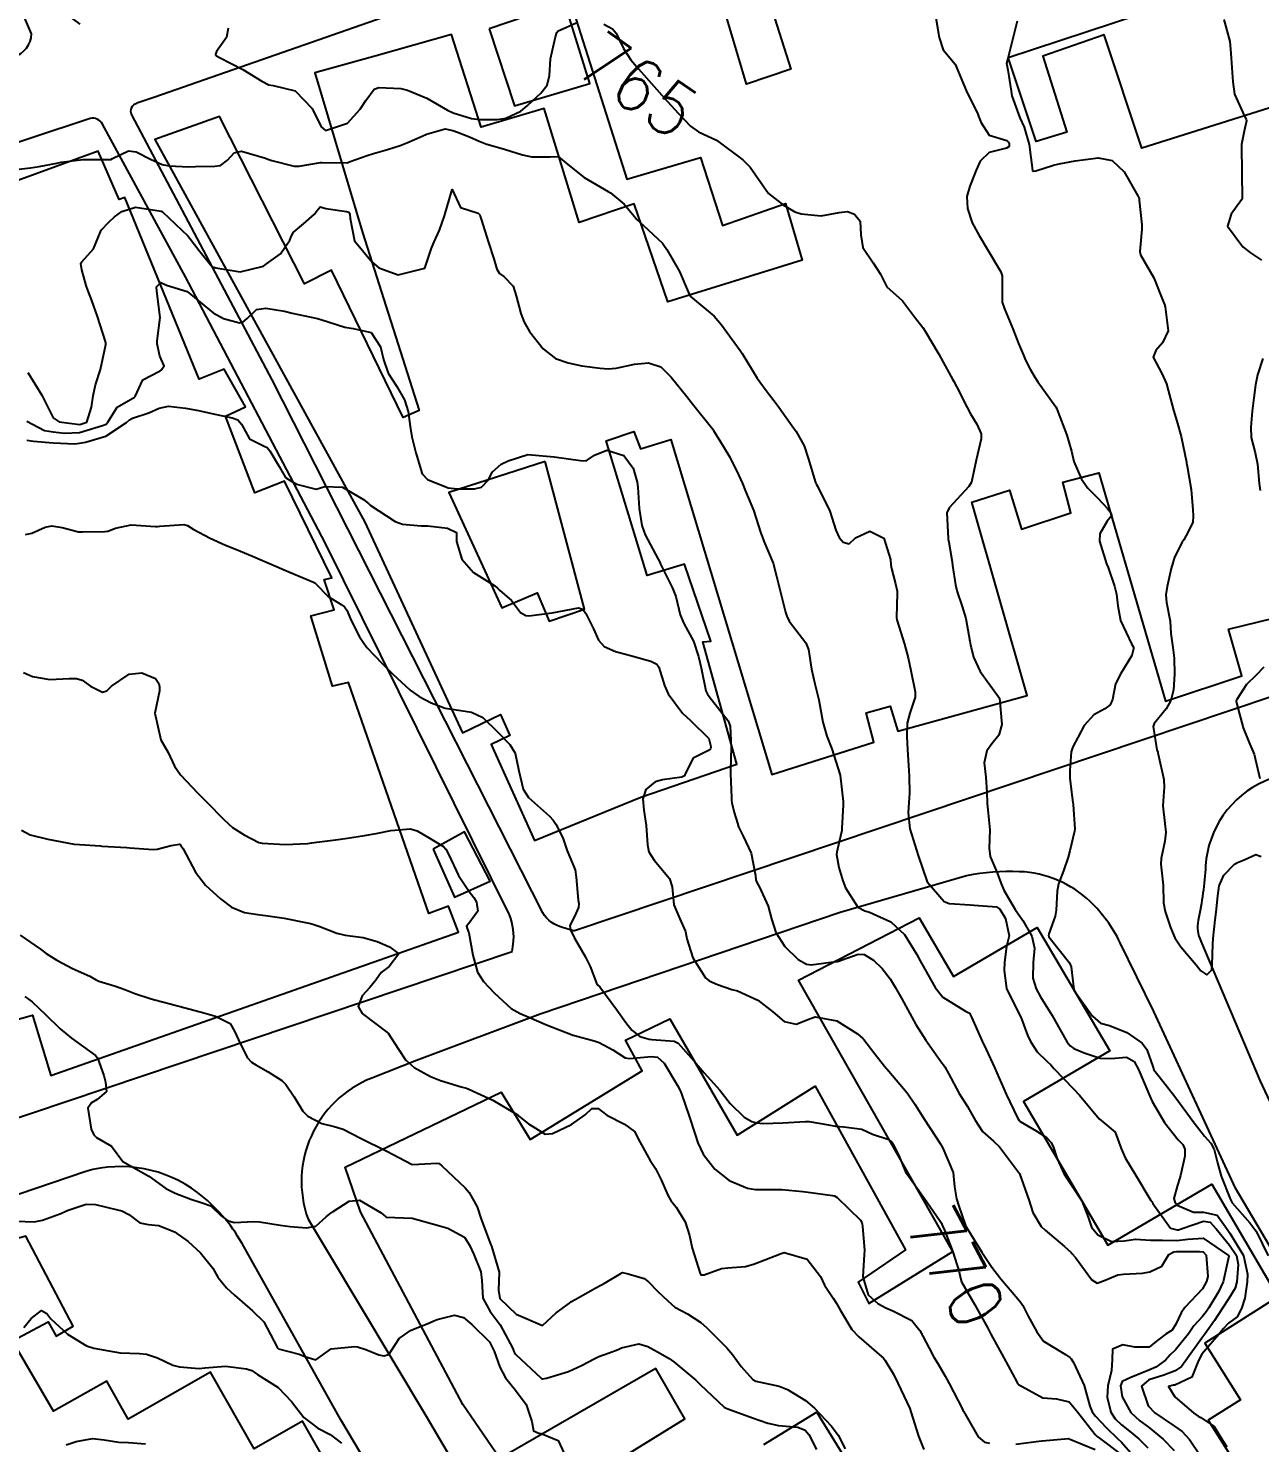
# Model space of a CAD drawing. Header units: metres. Extents: x 318500 to 325275, y 7408834 to 7428799.
# Drawn here: x 322379.9 to 322473.3, y 7421808 to 7421915.2 of the extents above; entities that cross this region are included whole.
import ezdxf
from ezdxf.enums import TextEntityAlignment as Align

# ---------------------------------------------------------------- set-up
doc = ezdxf.new("R2010")
doc.units = ezdxf.units.M
doc.header["$MEASUREMENT"] = 0
for name, color, linetype in [('Cotas', 45, 'Continuous'), ('Curvas de Nivel 1m', 11, 'Continuous'), ('Curvas de Nivel 5m', 15, 'Continuous'), ('Edificações', 30, 'Continuous'), ('Linha Férrea', 20, 'Continuous'), ('Vias Primárias', 230, 'Continuous'), ('Vias Secundárias', 230, 'Continuous')]:
    doc.layers.add(name, color=color, linetype=linetype)
doc.styles.add('Style-STANDARD', font='STANDARD.shx')

msp = doc.modelspace()

# ---------------------------------------------------------------- linework, layer by layer
at = {"layer": 'Curvas de Nivel 1m', "flags": 128}
for points, elevation in [([(322448.76, 7421916.03), (322449, 7421914.54), (322449.3, 7421913.61), (322450.21, 7421912.52), (322451.05, 7421910.51), (322451.93, 7421908.72), (322452.02, 7421908.49), (322452.06, 7421908.4), (322452.15, 7421908.11), (322452.79, 7421907.14), (322454.13, 7421906.72), (322454.27, 7421906.61), (322454.32, 7421906.47), (322454.31, 7421906.29), (322454.12, 7421906.14), (322452.79, 7421905.82), (322452.11, 7421905.17), (322451.9, 7421904.7), (322451.82, 7421904.49), (322451.32, 7421903.26), (322451.11, 7421902.5), (322451.15, 7421901.59), (322451.5, 7421900.5), (322452.04, 7421899.52), (322452.68, 7421898.48), (322453.68, 7421896.79), (322453.78, 7421896.47), (322453.77, 7421894.67), (322453.79, 7421894.47), (322453.96, 7421893.97), (322454.59, 7421892.46), (322455.02, 7421891.35), (322455.39, 7421890.45), (322455.55, 7421890.09), (322455.9, 7421889.41), (322456.25, 7421888.79), (322456.48, 7421888.43), (322457.86, 7421886.54), (322457.92, 7421886.41), (322457.96, 7421886.31), (322458.69, 7421884.4), (322459.03, 7421883.19), (322459.22, 7421882.4), (322459.79, 7421881.05), (322460.28, 7421880.38), (322461.03, 7421879.63), (322461.76, 7421878.84), (322461.98, 7421878.58), (322462.06, 7421878.36), (322461.96, 7421878.15), (322461.75, 7421877.87), (322461.19, 7421876.92), (322461.16, 7421876.37), (322461.7, 7421874.65), (322461.81, 7421874.36), (322462.29, 7421872.96), (322462.45, 7421872.35), (322462.56, 7421871.45), (322462.76, 7421870.34), (322463.62, 7421868.54), (322463.73, 7421868.33), (322463.75, 7421868.2), (322463.61, 7421867.69), (322462.78, 7421866.34), (322462.37, 7421865.56), (322462.14, 7421864.35), (322461.96, 7421863.96), (322461.56, 7421863.66), (322460.72, 7421863.2), (322460, 7421862.38), (322459.53, 7421861.48), (322459.15, 7421860.77), (322459.01, 7421860.4), (322458.9, 7421858.99), (322458.92, 7421858.4), (322459.11, 7421856.74), (322459.16, 7421856.39), (322459.29, 7421854.54), (322459.27, 7421854.39), (322458.91, 7421852.9), (322458.78, 7421852.4), (322458.42, 7421851.37), (322458.05, 7421850.4), (322457.95, 7421849.83), (322457.88, 7421848.4), (322457.81, 7421847.95), (322457.33, 7421846.59), (322457.3, 7421846.44), (322457.31, 7421846.41), (322457.33, 7421846.36), (322458.88, 7421844.39), (322459, 7421844.09), (322459.21, 7421842.38), (322459.22, 7421842.32), (322459.28, 7421842.22), (322460.62, 7421840.37), (322461.24, 7421839.83), (322461.93, 7421839.66), (322463.23, 7421839.13), (322464.39, 7421838.31), (322464.74, 7421837.83), (322465.2, 7421836.55), (322465.29, 7421836.3), (322465.69, 7421835.79), (322466.88, 7421834.28), (322467.16, 7421833.88), (322468.34, 7421832.26), (322468.7, 7421831.82), (322469.13, 7421831.27), (322469.61, 7421830.73), (322469.85, 7421830.24), (322470.1, 7421829.24), (322470.38, 7421828.23), (322471.06, 7421826.5), (322471.23, 7421826.22), (322472.56, 7421824.69), (322472.94, 7421824.2), (322473.04, 7421824.06), (322473.94, 7421822.19)], 764), ([(322454.92, 7421915.79), (322454.59, 7421914.46), (322454.21, 7421912.95), (322454.12, 7421912.56), (322454.13, 7421912.47), (322454.2, 7421912.08), (322454.45, 7421910.47), (322454.52, 7421910.12), (322455.11, 7421908.46), (322455.44, 7421907.74), (322455.82, 7421906.44), (322456.07, 7421904.47), (322456.07, 7421904.44), (322456.1, 7421904.4), (322456.14, 7421904.4), (322456.33, 7421904.44), (322457.66, 7421904.86), (322458.11, 7421904.96), (322459.32, 7421905.18), (322460.11, 7421905.3), (322461.07, 7421905.42), (322462.11, 7421905.22), (322463.04, 7421904.35), (322464.07, 7421902.53), (322464.16, 7421902.33), (322464.18, 7421902.22), (322464.37, 7421900.33), (322464.38, 7421900), (322464.21, 7421898.33), (322464.28, 7421898.06), (322465.28, 7421896.32), (322465.97, 7421894.6), (322466.08, 7421894.31), (322466.14, 7421894.13), (322466.37, 7421892.3), (322465.93, 7421891.39), (322465.43, 7421890.81), (322465.24, 7421890.32), (322465.9, 7421889.02), (322466.24, 7421888.3), (322466.37, 7421887.81), (322466.76, 7421886.3), (322467.02, 7421885.46), (322467.36, 7421884.29), (322467.75, 7421882.35), (322467.76, 7421882.28), (322467.81, 7421882.05), (322468.12, 7421880.27), (322468.23, 7421878.74), (322468.27, 7421878.27), (322468.24, 7421877.78), (322467.74, 7421876.79), (322467.55, 7421876.47), (322467.44, 7421876.28), (322466.86, 7421875.14), (322466.6, 7421874.3), (322466.3, 7421872.92), (322466.2, 7421872.3), (322466.25, 7421871.72), (322466.51, 7421870.3), (322466.57, 7421869.36), (322466.72, 7421868.29), (322466.82, 7421867.5), (322466.84, 7421866.29), (322466.78, 7421865.09), (322466.57, 7421864.29), (322466.21, 7421863.65), (322465.55, 7421862.84), (322465.3, 7421862.55), (322465.22, 7421862.31), (322465.52, 7421860.54), (322465.58, 7421860.37), (322465.59, 7421860.31), (322465.61, 7421860.21), (322466.05, 7421858.3), (322466.07, 7421857.71), (322465.96, 7421856.3), (322466.11, 7421854.96), (322466.19, 7421854.3), (322466.12, 7421853.61), (322465.84, 7421852.3), (322465.82, 7421851.89), (322465.98, 7421850.3), (322466.02, 7421848.95), (322466.13, 7421848.3), (322466.55, 7421847.09), (322466.88, 7421846.29), (322467.32, 7421845.62), (322468.49, 7421844.26), (322468.84, 7421843.8), (322469.29, 7421843.5), (322469.67, 7421843.87), (322469.7, 7421844.25), (322469.75, 7421845.82), (322469.77, 7421846.25), (322469.93, 7421847.66), (322470.01, 7421848.24), (322470.13, 7421849.48), (322470.24, 7421850.24), (322470.59, 7421851.04), (322471.4, 7421851.87), (322471.63, 7421852), (322472.12, 7421852.22), (322473.02, 7421852.6), (322473.41, 7421852.45)], 763), ([(322470.6, 7421915.9), (322471.04, 7421914.24), (322471.12, 7421913.34), (322471.2, 7421912.24), (322471.26, 7421911.17), (322471.41, 7421910.24), (322472.16, 7421908.58), (322472.29, 7421908.36), (322472.32, 7421908.23), (322472.14, 7421907.45), (322471.93, 7421906.43), (322471.92, 7421906.23), (322471.95, 7421904.38), (322471.95, 7421904.23), (322471.97, 7421902.34), (322471.94, 7421902.23), (322471.15, 7421901.16), (322470.87, 7421900.24), (322472.03, 7421898.66), (322472.6, 7421898.22), (322473.45, 7421897.65)], 762), ([(322379.02, 7421904.53), (322380.09, 7421904.65), (322380.76, 7421904.77), (322382.09, 7421905.02), (322382.43, 7421905.08), (322384.1, 7421905.29), (322384.2, 7421905.3), (322386.1, 7421905.28), (322386.18, 7421905.29), (322386.32, 7421905.37), (322387.52, 7421905.94), (322388.11, 7421905.88), (322389.19, 7421905.33), (322390.09, 7421904.92), (322390.61, 7421904.8), (322392.09, 7421904.73), (322392.62, 7421904.76), (322394.09, 7421904.78), (322394.51, 7421904.84), (322395.03, 7421905.25), (322395.55, 7421905.8), (322396.11, 7421905.93), (322397.92, 7421905.4), (322398.1, 7421905.31), (322398.4, 7421905.21), (322400.09, 7421904.79), (322400.48, 7421904.79), (322402.1, 7421905.06), (322402.19, 7421905.07), (322404.1, 7421905.05), (322404.16, 7421905.06), (322404.33, 7421905.13), (322405.63, 7421905.59), (322406.11, 7421905.74), (322407.17, 7421906.04), (322408.12, 7421906.35), (322408.64, 7421906.55), (322409.79, 7421907.06), (322410.13, 7421907.22), (322411.55, 7421907.62), (322412.13, 7421907.49), (322412.47, 7421907.36), (322413.4, 7421907.01), (322414.13, 7421906.68), (322414.62, 7421906.49), (322416.12, 7421906.04), (322417.42, 7421905.65), (322418.11, 7421905.5), (322419.54, 7421905.49), (322420.11, 7421905.51), (322420.84, 7421904.91), (322422.09, 7421903.92), (322423.91, 7421902.87), (322424.07, 7421902.77), (322425.11, 7421901.9), (322425.99, 7421900.84), (322426.05, 7421900.78), (322426.59, 7421900.28), (322428.02, 7421898.95), (322428.13, 7421898.81), (322428.36, 7421898.47), (322429.31, 7421896.8), (322429.97, 7421895.25), (322430.13, 7421894.94), (322430.31, 7421894.78), (322431.95, 7421893.42), (322432.51, 7421892.75), (322433.91, 7421890.81), (322433.97, 7421890.73), (322434.06, 7421890.58), (322435.19, 7421888.72), (322435.88, 7421887.78), (322436.71, 7421886.7), (322437.84, 7421885.14), (322438.17, 7421884.67), (322438.76, 7421883.6), (322439.07, 7421882.66), (322439.63, 7421880.81), (322439.7, 7421880.65), (322439.78, 7421880.52), (322440.71, 7421878.64), (322441.17, 7421877.2), (322441.41, 7421876.63), (322441.72, 7421876.28), (322442.18, 7421876.17), (322442.66, 7421876.62), (322443.74, 7421877.11), (322444.8, 7421876.58), (322445.31, 7421874.97), (322445.35, 7421874.58), (322445.4, 7421874.28), (322445.69, 7421873.12), (322445.81, 7421872.57), (322445.83, 7421872.42), (322445.78, 7421870.57), (322445.8, 7421870.41), (322446.37, 7421868.56), (322446.64, 7421867.53), (322446.85, 7421866.56), (322447.19, 7421864.94), (322447.19, 7421864.55), (322446.79, 7421863.32), (322446.58, 7421862.56), (322446.55, 7421861.58), (322446.59, 7421860.55), (322446.68, 7421859.37), (322446.73, 7421858.55), (322446.75, 7421857.27), (322446.71, 7421856.55), (322446.66, 7421855.76), (322446.79, 7421854.55), (322447.41, 7421852.54), (322448.09, 7421850.53), (322449.37, 7421849.06), (322449.76, 7421848.91), (322451.36, 7421848.79), (322451.65, 7421848.77), (322453.36, 7421848.65), (322453.6, 7421848.46), (322454.03, 7421847.77), (322454.3, 7421846.45), (322454.12, 7421845.65), (322453.96, 7421844.45), (322453.94, 7421843.81), (322454.11, 7421842.45), (322454.95, 7421840.75), (322455.13, 7421840.44), (322455.25, 7421840.15), (322455.71, 7421838.91), (322455.93, 7421838.43), (322456.44, 7421837.65), (322457.2, 7421836.91), (322457.46, 7421836.66), (322457.71, 7421836.4), (322459.18, 7421834.85), (322459.64, 7421834.38), (322461.14, 7421832.58), (322461.42, 7421832.36), (322462.36, 7421831.57), (322462.81, 7421830.33), (322463.11, 7421829.62), (322463.88, 7421828.32), (322465.06, 7421826.39), (322465.12, 7421826.3), (322465.2, 7421826.15), (322466.55, 7421824.28), (322467.04, 7421824.15), (322467.15, 7421824.17), (322467.42, 7421824.27), (322469.05, 7421824.81), (322469.55, 7421824.74), (322470, 7421824.24), (322471.02, 7421823), (322471.54, 7421822.21), (322471.67, 7421821.54), (322471.58, 7421820.21), (322471.46, 7421819.74), (322470.97, 7421818.95), (322470.48, 7421818.23), (322469.89, 7421817.3), (322469.16, 7421816.25), (322468.93, 7421815.95), (322467.71, 7421814.27), (322467.38, 7421813.8), (322466.9, 7421813.47), (322466.04, 7421813.14), (322464.89, 7421812.78), (322464.35, 7421812.31), (322464.86, 7421810.82), (322465.36, 7421810.29), (322466.84, 7421809.29), (322467.44, 7421808.88), (322467.98, 7421808.26), (322468.81, 7421807.02)], 766), ([(322379.89, 7421889.15), (322380.97, 7421887.43), (322381.83, 7421885.7), (322382.27, 7421885.42), (322383.83, 7421885.2), (322384.36, 7421885.39), (322384.73, 7421886.51), (322384.85, 7421887.39), (322385.04, 7421888.21), (322385.42, 7421889.38), (322385.82, 7421891.28), (322385.82, 7421891.37), (322385.78, 7421891.5), (322385.18, 7421893.38), (322384.75, 7421894.6), (322384.46, 7421895.39), (322384.32, 7421895.74), (322383.99, 7421896.92), (322383.91, 7421897.4), (322383.93, 7421897.47), (322383.99, 7421897.54), (322384.88, 7421898.52), (322385.24, 7421899.38), (322385.47, 7421899.94), (322386.04, 7421900.55), (322386.47, 7421900.94), (322387.02, 7421901.36), (322388.05, 7421901.68), (322390, 7421901.38), (322390.05, 7421901.36), (322390.08, 7421901.35), (322390.11, 7421901.32), (322392.02, 7421899.5), (322392.2, 7421899.29), (322392.86, 7421898.42), (322393.79, 7421897.26), (322393.89, 7421897.16), (322393.99, 7421897.13), (322394.16, 7421897.09), (322395.99, 7421896.79), (322397.77, 7421897.21), (322397.9, 7421897.3), (322397.99, 7421897.38), (322399.05, 7421898.15), (322399.76, 7421899.18), (322399.83, 7421899.38), (322400.03, 7421899.75), (322400.8, 7421900.41), (322401.63, 7421901.16), (322401.8, 7421901.41), (322402.06, 7421901.7), (322402.49, 7421901.59), (322404.05, 7421901.36), (322404.23, 7421901.3), (322404.32, 7421901.13), (322404.34, 7421900.83), (322404.68, 7421899.12), (322406, 7421897.5), (322406.51, 7421897.09), (322407.98, 7421896.54), (322409.99, 7421897.05), (322410.5, 7421898.56), (322410.71, 7421899.04), (322411.12, 7421899.94), (322411.5, 7421901.03), (322412.07, 7421903.03), (322412.7, 7421901.66), (322414.05, 7421901.22), (322414.16, 7421901.11), (322414.21, 7421901), (322414.28, 7421900.76), (322414.83, 7421898.99), (322415.23, 7421897.76), (322415.47, 7421896.98), (322415.67, 7421896.65), (322415.98, 7421896.42), (322416.7, 7421895.68), (322416.93, 7421894.96), (322417.29, 7421893.61), (322417.54, 7421892.95), (322417.93, 7421892.25), (322418.97, 7421890.93), (322419.9, 7421890.22), (322420.87, 7421889.88), (322421.9, 7421889.65), (322423.3, 7421889.47), (322423.9, 7421889.42), (322424.51, 7421889.47), (322425.9, 7421889.78), (322426.97, 7421889.89), (322427.9, 7421889.57), (322428.67, 7421888.8), (322429.87, 7421887.32), (322430.31, 7421886.78), (322431.83, 7421884.84), (322431.89, 7421884.76), (322432.63, 7421883.56), (322433.12, 7421882.74), (322433.79, 7421881.38), (322434.08, 7421880.73), (322434.33, 7421880.16), (322434.92, 7421878.72), (322435.48, 7421876.96), (322435.57, 7421876.71), (322435.72, 7421876.37), (322436.41, 7421874.69), (322436.66, 7421873.72), (322436.91, 7421872.69), (322437.35, 7421870.99), (322437.45, 7421870.68), (322437.64, 7421870.31), (322438.88, 7421868.66), (322439.1, 7421868.14), (322439.33, 7421866.65), (322439.58, 7421865.54), (322439.81, 7421864.65), (322439.87, 7421864.34), (322440.18, 7421862.64), (322440.49, 7421861.59), (322440.86, 7421860.63), (322441.49, 7421858.62), (322441.72, 7421856.62), (322441.73, 7421856.34), (322441.63, 7421854.62), (322441.61, 7421854.44), (322441.42, 7421853.58), (322441.24, 7421852.8), (322441.23, 7421852.62), (322441.4, 7421851.63), (322441.69, 7421850.62), (322441.9, 7421850.09), (322442.84, 7421848.61), (322443.36, 7421848.35), (322443.71, 7421848.24), (322445.34, 7421847.5), (322446.38, 7421846.55), (322447.31, 7421845.04), (322447.57, 7421844.54), (322447.91, 7421843.92), (322448.69, 7421842.53), (322449.27, 7421841.8), (322451.01, 7421840.74), (322451.25, 7421840.61), (322451.32, 7421840.56), (322451.35, 7421840.49), (322451.45, 7421840.28), (322452.27, 7421838.47), (322452.57, 7421837.83), (322453.2, 7421836.46), (322454.08, 7421834.45), (322454.94, 7421832.65), (322455.06, 7421832.44), (322455.14, 7421832.37), (322456.37, 7421831.66), (322457.13, 7421831.16), (322457.5, 7421830.78), (322457.68, 7421830.4), (322457.96, 7421829.54), (322458.47, 7421828.39), (322459.08, 7421827.48), (322459.83, 7421826.37), (322460.31, 7421825.11), (322460.55, 7421824.36), (322461.03, 7421823.79), (322462.08, 7421823.28), (322463.02, 7421823.33), (322463.88, 7421823.46), (322465.03, 7421823.39), (322465.93, 7421823.39), (322467.03, 7421823.36), (322467.85, 7421823.45), (322469.03, 7421823.53), (322470.94, 7421822.22), (322470.96, 7421822.17), (322470.54, 7421820.23), (322470.19, 7421819.45), (322469.46, 7421818.24), (322469.26, 7421817.94), (322468.95, 7421817.56), (322468.31, 7421816.88), (322467.9, 7421816.27), (322466.92, 7421815.06), (322466.52, 7421814.68), (322466.16, 7421814.29), (322465.43, 7421813.76), (322464.9, 7421813.53), (322463.54, 7421812.97), (322462.88, 7421812.67), (322462.75, 7421812.33), (322462.87, 7421811.5), (322463.54, 7421810.32), (322464.22, 7421809.69), (322464.84, 7421809.23), (322466, 7421808.29), (322466.82, 7421807.43)], 767), ([(322379.83, 7421885.45), (322381.16, 7421884.76), (322381.82, 7421884.64), (322382.67, 7421884.56), (322383.82, 7421884.6), (322385.57, 7421885.12), (322385.83, 7421885.23), (322385.97, 7421885.37), (322386.68, 7421886.52), (322387.86, 7421887.2), (322387.96, 7421887.24), (322388.03, 7421887.34), (322388.63, 7421888.58), (322389.89, 7421889.26), (322389.93, 7421889.27), (322390.02, 7421889.32), (322390.24, 7421889.66), (322389.9, 7421890.39), (322389.71, 7421891.32), (322389.7, 7421891.54), (322389.94, 7421893.32), (322389.67, 7421895.32), (322389.66, 7421895.64), (322389.98, 7421895.96), (322390.42, 7421895.76), (322391.97, 7421895.29), (322393.95, 7421893.68), (322394.73, 7421893.25), (322395.94, 7421892.92), (322396.21, 7421892.97), (322396.54, 7421893.23), (322397.25, 7421893.92), (322397.95, 7421894.03), (322399.35, 7421893.79), (322399.95, 7421893.65), (322401.87, 7421893.23), (322401.94, 7421893.21), (322402.11, 7421893.16), (322403.93, 7421892.58), (322404.57, 7421892.48), (322405.93, 7421892.18), (322406.64, 7421891.09), (322406.86, 7421890.13), (322407.21, 7421889.09), (322407.87, 7421888.08), (322408.45, 7421887.07), (322408.73, 7421886.18), (322408.9, 7421885.06), (322409.02, 7421884.26), (322409.31, 7421883.06), (322409.79, 7421881.47), (322410.21, 7421881.04), (322411.77, 7421880.4), (322412.47, 7421880.32), (322413.77, 7421880.34), (322414.31, 7421880.46), (322414.8, 7421880.98), (322415.14, 7421881.63), (322415.8, 7421882.2), (322416.33, 7421882.44), (322417.81, 7421882.94), (322419.81, 7421882.76), (322419.99, 7421882.74), (322421.8, 7421882.48), (322422.23, 7421882.46), (322422.88, 7421882.87), (322423.81, 7421883.27), (322425.09, 7421882.85), (322425.8, 7421881.9), (322426.1, 7421880.84), (322426.15, 7421880.46), (322426.26, 7421878.83), (322426.46, 7421877.56), (322426.72, 7421876.83), (322427.7, 7421874.99), (322427.79, 7421874.81), (322427.88, 7421874.63), (322428.78, 7421872.79), (322429.03, 7421872.16), (322429.36, 7421870.78), (322429.64, 7421870.11), (322430.37, 7421868.77), (322430.75, 7421867.62), (322430.95, 7421866.77), (322431.31, 7421865.03), (322431.43, 7421864.76), (322431.57, 7421864.58), (322433.01, 7421862.74), (322433.15, 7421862.35), (322433.22, 7421860.73), (322433.19, 7421859.04), (322433.18, 7421858.73), (322433.26, 7421856.93), (322433.26, 7421856.73), (322433.27, 7421856.54), (322433.45, 7421855.8), (322433.7, 7421854.98), (322433.78, 7421854.72), (322434.14, 7421854.01), (322434.74, 7421852.71), (322435.07, 7421851.02), (322435.09, 7421850.7), (322435.17, 7421850.49), (322435.37, 7421850.14), (322436.04, 7421848.69), (322436.29, 7421847.74), (322436.61, 7421846.69), (322437.31, 7421845.63), (322438.31, 7421844.66), (322438.94, 7421844.3), (322439.3, 7421844.26), (322441.17, 7421844.49), (322441.3, 7421844.5), (322441.4, 7421844.52), (322441.65, 7421844.62), (322442.86, 7421845.05), (322443.31, 7421845.02), (322444.02, 7421844.59), (322444.67, 7421843.96), (322445.29, 7421843.19), (322445.52, 7421842.81), (322445.66, 7421842.56), (322446.16, 7421841.66), (322446.77, 7421840.55), (322447.24, 7421839.72), (322447.98, 7421838.53), (322449.2, 7421836.83), (322449.34, 7421836.66), (322449.44, 7421836.52), (322449.7, 7421836), (322450.52, 7421834.5), (322451.16, 7421833.5), (322451.73, 7421832.48), (322452.28, 7421831.62), (322453.12, 7421830.88), (322453.58, 7421830.46), (322455.09, 7421828.44), (322455.8, 7421826.43), (322456.1, 7421825.47), (322456.75, 7421824.41), (322457.04, 7421824.14), (322458.51, 7421822.9), (322459.01, 7421822.44), (322459.06, 7421822.38), (322459.33, 7421822.06), (322460.58, 7421820.36), (322460.98, 7421820.12), (322461.59, 7421820.35), (322462.56, 7421820.76), (322462.99, 7421820.8), (322464.43, 7421820.87), (322464.99, 7421820.98), (322465.88, 7421821.41), (322466.42, 7421822.29), (322466.8, 7421822.49), (322467.01, 7421822.51), (322468.75, 7421822.52), (322469.01, 7421822.5), (322469.24, 7421822.25), (322469.37, 7421820.63), (322469.28, 7421820.25), (322468.97, 7421819.68), (322467.63, 7421818.27), (322467.36, 7421817.87), (322466.94, 7421817), (322466.67, 7421816.55), (322466.21, 7421816.29), (322465.49, 7421815.73), (322464.92, 7421815.27), (322463.85, 7421815.26), (322462.92, 7421815.44), (322462.14, 7421815.12), (322462.13, 7421814.34), (322462.06, 7421813.51), (322461.78, 7421812.35), (322461.74, 7421811.47), (322462.02, 7421810.34), (322462.35, 7421809.84), (322462.84, 7421809.38), (322463.43, 7421808.91), (322464.15, 7421808.31), (322464.82, 7421807.65)], 768), ([(322473.55, 7421890.21), (322473.15, 7421888.96), (322473, 7421888.21), (322472.86, 7421887.23), (322472.74, 7421886.22), (322472.63, 7421885), (322472.67, 7421884.22), (322472.97, 7421883.07), (322473.15, 7421882.21), (322473.27, 7421880.73), (322473.34, 7421880.21)], 762), ([(322379.82, 7421884.01), (322380.32, 7421883.95), (322381.81, 7421883.82), (322383.46, 7421883.75), (322383.81, 7421883.78), (322384.28, 7421883.86), (322385.82, 7421884.31), (322387.37, 7421885.35), (322387.61, 7421885.57), (322387.84, 7421885.69), (322389.08, 7421886.09), (322389.85, 7421886.45), (322390.57, 7421886.59), (322391.85, 7421886.44), (322392.85, 7421886.27), (322393.84, 7421886.03), (322395.38, 7421885.7), (322395.83, 7421885.56), (322396.1, 7421885.24), (322396.7, 7421884.11), (322397.81, 7421883.56), (322398.05, 7421883.45), (322398.26, 7421883.2), (322398.95, 7421882.03), (322399.44, 7421881.19), (322399.78, 7421880.95), (322400.27, 7421880.68), (322401.77, 7421880.3), (322402.42, 7421880.5), (322403.77, 7421880.45), (322405.34, 7421879.52), (322405.75, 7421879.18), (322405.86, 7421879.1), (322407.74, 7421877.86), (322408.3, 7421877.64), (322409.73, 7421877.53), (322410.23, 7421877.53), (322411.73, 7421877.34), (322412.41, 7421877.01), (322412.41, 7421876.33), (322412.81, 7421875.01), (322413.68, 7421873.99), (322415.3, 7421872.98), (322415.51, 7421872.81), (322415.67, 7421872.64), (322416.57, 7421871.86), (322417.25, 7421870.95), (322417.65, 7421870.72), (322417.88, 7421870.71), (322419.65, 7421870.92), (322421.65, 7421871.32), (322421.98, 7421871.21), (322422.22, 7421870.88), (322422.79, 7421869.72), (322423.18, 7421868.87), (322423.61, 7421868.37), (322424.47, 7421867.99), (322425.6, 7421867.69), (322427.14, 7421867.27), (322427.59, 7421867.05), (322427.74, 7421866.81), (322428.18, 7421865.41), (322428.46, 7421864.8), (322429.55, 7421863.33), (322430.14, 7421862.77), (322431.53, 7421861.4), (322431.67, 7421860.91), (322431.69, 7421860.76), (322431.66, 7421860.61), (322431.52, 7421860.49), (322430.36, 7421859.92), (322429.77, 7421858.78), (322429.68, 7421858.58), (322429.49, 7421858.47), (322428.02, 7421858.27), (322427.48, 7421858.13), (322426.75, 7421857.55), (322426.54, 7421856.82), (322426.6, 7421855.97), (322426.78, 7421854.82), (322426.89, 7421853.34), (322427, 7421852.82), (322427.4, 7421852.17), (322428.55, 7421850.79), (322428.76, 7421850.17), (322428.89, 7421848.79), (322429.34, 7421847.73), (322429.76, 7421846.78), (322429.88, 7421846.21), (322430.32, 7421844.77), (322431.29, 7421843.27), (322431.57, 7421843.04), (322432.2, 7421842.75), (322433.27, 7421842.39), (322433.72, 7421842.27), (322435.26, 7421841.57), (322436.4, 7421840.69), (322437.24, 7421839.96), (322438.16, 7421839.74), (322439.24, 7421840.19), (322439.59, 7421840.3), (322441.24, 7421840), (322442.82, 7421839.01), (322443.22, 7421838.66), (322443.28, 7421838.6), (322444.12, 7421837.5), (322444.86, 7421836.58), (322445.19, 7421836.2), (322446.58, 7421834.55), (322447.16, 7421833.7), (322447.88, 7421832.53), (322449.12, 7421830.64), (322449.16, 7421830.56), (322449.19, 7421830.52), (322449.28, 7421830.36), (322450.06, 7421828.51), (322450.17, 7421827.41), (322450.32, 7421826.5), (322450.5, 7421825.95), (322451, 7421824.49), (322451.04, 7421824.4), (322452.23, 7421822.47), (322452.99, 7421821.34), (322453.69, 7421820.45), (322454.96, 7421818.92), (322455.19, 7421818.66), (322455.34, 7421818.43), (322455.75, 7421817.63), (322456.4, 7421816.42), (322456.92, 7421815.73), (322458.58, 7421814.7), (322458.9, 7421814.49), (322459.01, 7421814.38), (322459.18, 7421814.1), (322460.01, 7421812.37), (322460.43, 7421810.79), (322460.6, 7421810.36), (322460.85, 7421810.04), (322461.67, 7421809.18), (322462.54, 7421808.33), (322462.83, 7421808.06), (322464.37, 7421806.31)], 769), ([(322379.58, 7421866.41), (322380.24, 7421866.1), (322381.57, 7421865.87), (322383.04, 7421865.95), (322383.58, 7421865.95), (322384.01, 7421865.83), (322384.64, 7421865.38), (322385.56, 7421864.91), (322385.9, 7421865.03), (322386.24, 7421865.36), (322387.58, 7421866.29), (322388.54, 7421866.37), (322389.58, 7421865.95), (322389.84, 7421865.58), (322389.88, 7421865.32), (322389.87, 7421865.01), (322389.54, 7421863.32), (322389.99, 7421861.31), (322390.54, 7421860.34), (322391.02, 7421859.3), (322391.48, 7421858.65), (322392.8, 7421857.27), (322393.45, 7421856.61), (322394.78, 7421855.25), (322395.42, 7421854.66), (322396.29, 7421854.1), (322397.41, 7421853.53), (322397.66, 7421853.46), (322399.41, 7421853.36), (322401.13, 7421853.45), (322401.41, 7421853.49), (322401.81, 7421853.55), (322403.42, 7421853.74), (322404.14, 7421853.85), (322405.42, 7421854.05), (322406.3, 7421854.21), (322407.42, 7421854.42), (322408.91, 7421854.55), (322409.42, 7421854.41), (322410.27, 7421853.89), (322411.41, 7421853.21), (322411.6, 7421853.02), (322411.83, 7421852.59), (322412.55, 7421851.01), (322413.37, 7421849.8), (322413.72, 7421849.35), (322413.92, 7421848.99), (322414.03, 7421848.31), (322413.34, 7421847.38), (322413.16, 7421847.18), (322413.22, 7421847), (322413.33, 7421846.67), (322413.64, 7421844.99), (322413.99, 7421843.69), (322414.44, 7421842.98), (322415.27, 7421842.13), (322416.56, 7421840.95), (322417.24, 7421840.56), (322417.89, 7421840.28), (322419.23, 7421839.7), (322421.17, 7421838.95), (322421.22, 7421838.93), (322421.25, 7421838.92), (322421.34, 7421838.89), (322422.83, 7421838.48), (322423.21, 7421838.36), (322424.26, 7421837.8), (322425.2, 7421837.2), (322425.51, 7421837.14), (322427.2, 7421837.31), (322427.64, 7421837.24), (322428.15, 7421836.8), (322429.17, 7421835.09), (322429.34, 7421834.78), (322429.47, 7421834.47), (322430.05, 7421832.77), (322430.5, 7421831.39), (322430.71, 7421830.76), (322431.11, 7421829.9), (322431.98, 7421828.75), (322433.08, 7421827.89), (322434.47, 7421827.31), (322435.07, 7421827.21), (322436.52, 7421827.23), (322437.07, 7421827.23), (322438.66, 7421827.06), (322439.07, 7421827.01), (322440.91, 7421826.77), (322441.06, 7421826.74), (322441.28, 7421826.62), (322443.04, 7421824.9), (322443.15, 7421824.71), (322443.17, 7421824.6), (322443.19, 7421824.45), (322443.33, 7421822.6), (322443.32, 7421822.28), (322443.22, 7421820.6), (322443.62, 7421819.24), (322444.35, 7421818.58), (322444.96, 7421818.26), (322445.49, 7421818.03), (322446.94, 7421817.28), (322447.53, 7421816.53), (322448.24, 7421815.2), (322448.6, 7421814.52), (322448.89, 7421814.02), (322449.45, 7421813.07), (322449.75, 7421812.51), (322450.76, 7421810.58), (322450.81, 7421810.49), (322450.85, 7421810.42), (322451.97, 7421808.47), (322452.44, 7421808.08), (322452.82, 7421807.99)], 771), ([(322473.61, 7421866.81), (322473.04, 7421866.21), (322472.32, 7421865.49), (322471.57, 7421864.37), (322471.53, 7421864.27), (322471.53, 7421864.23), (322471.57, 7421864), (322472.06, 7421862.22), (322472.48, 7421861.16), (322472.89, 7421860.21), (322473.32, 7421858.37)], 762), ([(322379.42, 7421854.46), (322380.08, 7421854.11), (322381.41, 7421853.77), (322383.41, 7421853.4), (322385.41, 7421853.27), (322385.52, 7421853.25), (322387.41, 7421853.13), (322387.63, 7421853.12), (322389.41, 7421853), (322389.7, 7421853.02), (322390.76, 7421853.3), (322391.41, 7421853.39), (322391.47, 7421853.35), (322391.51, 7421853.29), (322391.67, 7421853.03), (322392.62, 7421851.27), (322393.37, 7421850.3), (322394.52, 7421849.25), (322395.34, 7421848.63), (322396.32, 7421848.21), (322397.34, 7421848.06), (322398.1, 7421847.97), (322399.34, 7421847.79), (322401.07, 7421847.43), (322401.33, 7421847.37), (322401.51, 7421847.33), (322402.04, 7421847.15), (322403.32, 7421846.65), (322403.95, 7421846.49), (322405.32, 7421846.33), (322406.39, 7421846.01), (322407.31, 7421845.61), (322408.03, 7421845.07), (322407.29, 7421844.11), (322406.7, 7421843.67), (322406.28, 7421843.09), (322405.84, 7421842.52), (322405.26, 7421841.91), (322404.94, 7421841.1), (322405.24, 7421840.56), (322407.22, 7421839.08), (322408, 7421837.86), (322408.53, 7421837.06), (322409.19, 7421836.47), (322410.43, 7421835.78), (322411.18, 7421835.48), (322412.76, 7421835), (322413.17, 7421834.9), (322413.33, 7421834.83), (322415.16, 7421833.98), (322416.96, 7421832.94), (322417.06, 7421832.87), (322417.14, 7421832.79), (322417.86, 7421832.2), (322419.13, 7421831.42), (322419.69, 7421831.47), (322421.13, 7421832.15), (322422.16, 7421832.87), (322422.66, 7421833.35), (322423.15, 7421833.35), (322423.81, 7421832.85), (322425.13, 7421832.16), (322425.91, 7421831.61), (322426.3, 7421830.82), (322427.1, 7421829.43), (322427.5, 7421828.8), (322427.93, 7421827.94), (322428.44, 7421826.79), (322428.66, 7421826.39), (322429.05, 7421825.89), (322429.75, 7421824.77), (322430.07, 7421823.72), (322430.28, 7421822.77), (322430.89, 7421820.85), (322430.94, 7421820.76), (322430.98, 7421820.74), (322431.18, 7421820.76), (322432.5, 7421821.23), (322432.99, 7421821.28), (322434.32, 7421821.38), (322434.99, 7421821.58), (322435.79, 7421821.9), (322437.01, 7421822.38), (322437.24, 7421822.44), (322439, 7421821.94), (322440, 7421820.63), (322440.31, 7421819.97), (322440.96, 7421818.98), (322441.2, 7421818.62), (322441.51, 7421818.05), (322442.38, 7421816.61), (322442.92, 7421816.04), (322444.64, 7421814.57), (322444.77, 7421814.44), (322444.9, 7421814.25), (322445.54, 7421813.21), (322445.88, 7421812.55), (322446.77, 7421810.62), (322446.8, 7421810.54), (322446.85, 7421810.37), (322447.43, 7421808.53), (322447.84, 7421807.5)], 772), ([(322379.32, 7421846.49), (322380.85, 7421845.43), (322381.3, 7421845.12), (322382.09, 7421844.61), (322383.28, 7421843.97), (322384.6, 7421843.38), (322385.03, 7421843.14), (322385.27, 7421843), (322386.54, 7421842.63), (322387.26, 7421842.39), (322388, 7421842.08), (322389.25, 7421841.66), (322389.53, 7421841.59), (322390.69, 7421841.3), (322391.25, 7421841.13), (322391.45, 7421841.09), (322393.24, 7421840.62), (322394.13, 7421840.36), (322395.23, 7421839.79), (322395.57, 7421839.23), (322395.88, 7421838.56), (322396.52, 7421837.22), (322396.86, 7421836.88), (322397.18, 7421836.66), (322398.11, 7421836.13), (322399.17, 7421835.48), (322399.45, 7421835.18), (322400.09, 7421834.24), (322400.76, 7421833.16), (322401.14, 7421832.79), (322402.2, 7421832.21), (322403.13, 7421832), (322403.81, 7421831.8), (322405.12, 7421831.1), (322407.11, 7421830.13), (322409, 7421829.14), (322409.09, 7421829.12), (322410.9, 7421829.22), (322411.09, 7421829.18), (322411.3, 7421829.02), (322413.07, 7421827.34), (322413.37, 7421827), (322413.97, 7421825.9), (322414.28, 7421824.98), (322415.01, 7421823.02), (322415.03, 7421822.97), (322415.05, 7421822.92), (322415.64, 7421820.96), (322415.59, 7421819.58), (322415.69, 7421818.96), (322416.94, 7421817.78), (322418.93, 7421816.92), (322419.97, 7421817.88), (322420.96, 7421818.61), (322421.13, 7421818.72), (322421.41, 7421818.88), (322422.97, 7421819.76), (322423.67, 7421820.15), (322424.86, 7421820.84), (322424.92, 7421820.9), (322424.98, 7421820.94), (322425.42, 7421820.83), (322426.63, 7421820.47), (322426.97, 7421820.23), (322427.67, 7421819.5), (322428.42, 7421818.79), (322428.95, 7421818.29), (322429.93, 7421817.79), (322430.94, 7421817.14), (322431.37, 7421816.75), (322432.91, 7421815.23), (322433.32, 7421814.72), (322433.99, 7421813.81), (322434.88, 7421812.81), (322435.09, 7421812.7), (322436.87, 7421812.3), (322437.49, 7421812.05), (322438.86, 7421811.22), (322439.54, 7421810.64), (322440.83, 7421809.27), (322441.35, 7421808.61), (322441.87, 7421807.55)], 773), ([(322379.67, 7421841.86), (322380.23, 7421841.44), (322380.77, 7421840.95), (322381.24, 7421840.48), (322382.34, 7421839.4), (322383.21, 7421838.68), (322385.03, 7421837.37), (322385.19, 7421837.2), (322385.66, 7421835.85), (322385.8, 7421835.36), (322385.86, 7421834.66), (322385.15, 7421834.05), (322384.72, 7421833.8), (322384.44, 7421833.38), (322384.7, 7421831.79), (322384.9, 7421831.37), (322385.11, 7421831.17), (322386.25, 7421830.5), (322387.09, 7421829.34), (322389.07, 7421828.22), (322390.36, 7421827.3), (322391.06, 7421826.94), (322392.27, 7421826.49), (322393.05, 7421826.23), (322393.77, 7421825.98), (322394.53, 7421825.24), (322395.03, 7421824.86), (322395.54, 7421824.72), (322397.03, 7421824.79), (322397.47, 7421824.77), (322399.03, 7421824.51), (322399.78, 7421824.42), (322401.03, 7421824.32), (322401.73, 7421824.45), (322402.52, 7421825.14), (322402.79, 7421825.38), (322403.04, 7421825.55), (322404.27, 7421826.33), (322405.05, 7421826.42), (322406.68, 7421825.44), (322407.04, 7421825.14), (322407.08, 7421825.12), (322409.04, 7421825.05), (322411.03, 7421824.5), (322411.74, 7421824.3), (322413.02, 7421823.61), (322413.39, 7421822.99), (322413.71, 7421822.28), (322414.26, 7421820.98), (322414.32, 7421820.32), (322414.39, 7421818.98), (322414.95, 7421817.97), (322415.72, 7421816.96), (322416.68, 7421815.17), (322416.76, 7421814.94), (322416.8, 7421814.85), (322416.9, 7421814.71), (322418.82, 7421812.92), (322418.88, 7421812.88), (322418.94, 7421812.86), (322419.22, 7421812.91), (322420.89, 7421813.42), (322421.89, 7421813.88), (322422.9, 7421814.41), (322423.2, 7421814.55), (322423.99, 7421814.85), (322424.65, 7421815.1), (322424.91, 7421815.22), (322426.22, 7421815.51), (322426.91, 7421815.31), (322427.87, 7421814.8), (322428.52, 7421814.41), (322428.89, 7421814.16), (322430.54, 7421812.76), (322430.88, 7421812.44), (322432.7, 7421810.73), (322432.85, 7421810.65), (322432.98, 7421810.59), (322434.84, 7421809.91), (322436.02, 7421809.5), (322436.83, 7421809.32), (322438.29, 7421809.2), (322438.83, 7421808.98), (322439.11, 7421808.65), (322439.69, 7421807.51)], 774), ([(322379.59, 7421816.77), (322380.14, 7421817.43), (322380.94, 7421818.05), (322381.33, 7421817.81), (322381.64, 7421817.41), (322382.91, 7421816.25), (322384.34, 7421815.38), (322384.9, 7421815.18), (322386.46, 7421814.91), (322386.9, 7421814.85), (322388.37, 7421814.79), (322388.89, 7421814.75), (322389.74, 7421814.45), (322390.89, 7421813.91), (322391.39, 7421813.78), (322392.88, 7421813.66), (322393.33, 7421813.7), (322394.89, 7421813.82), (322396.47, 7421813.63), (322396.88, 7421813.49), (322397.05, 7421813.38), (322397.32, 7421813.2), (322398.87, 7421812.22), (322399.89, 7421811.16), (322400.83, 7421809.94), (322401.9, 7421809.14), (322402.82, 7421808.66), (322403.68, 7421807.99)], 776), ([(322382.8, 7421807.87), (322383.56, 7421808.13), (322384.81, 7421808.35), (322385.69, 7421808.24), (322386.81, 7421808.08), (322387.53, 7421808.05), (322388.81, 7421807.95)], 777), ([(322454.81, 7421807.92), (322456.55, 7421808.14), (322456.82, 7421808.18), (322458.8, 7421808.35), (322458.83, 7421808.35), (322458.87, 7421808.33), (322460.82, 7421807.52)], 771)]:
    msp.add_lwpolyline(points, dxfattribs=dict(at, elevation=elevation))
at = {"layer": 'Curvas de Nivel 5m', "flags": 128}
for points, elevation in [([(322395.08, 7421915.25), (322394.95, 7421914.53), (322394.21, 7421913.47), (322394.14, 7421913.26), (322394.21, 7421913.14), (322394.43, 7421913.03), (322396.19, 7421912.12), (322397.64, 7421911.22), (322398.18, 7421910.96), (322398.49, 7421910.89), (322400.17, 7421910.49), (322401.46, 7421909.17), (322402.14, 7421907.77), (322402.47, 7421907.49), (322404.14, 7421908.04), (322405.11, 7421909.12), (322405.52, 7421909.76), (322406.17, 7421910.63), (322406.52, 7421910.76), (322408.17, 7421910.67), (322408.7, 7421910.55), (322410.16, 7421909.93), (322411.71, 7421909.03), (322412.15, 7421908.84), (322413.54, 7421908.41), (322414.14, 7421908.32), (322415.49, 7421908.33), (322416.14, 7421908.43), (322417.29, 7421908.96), (322417.76, 7421909.35), (322418.16, 7421909.74), (322418.79, 7421910.32), (322419.28, 7421910.93), (322419.45, 7421911.67), (322419.52, 7421912.93), (322419.9, 7421914.6), (322420.02, 7421914.92), (322420.12, 7421915.04), (322420.23, 7421915.09), (322421.48, 7421915.66)], 765), ([(322423.57, 7421915.55), (322424.23, 7421915.19), (322424.52, 7421914.87), (322425.07, 7421913.71), (322425.62, 7421912.85), (322426.2, 7421912.16), (322427.39, 7421910.82), (322428.17, 7421909.95), (322429.21, 7421908.8), (322430.14, 7421907.83), (322430.75, 7421907.39), (322432.13, 7421906.76), (322434.11, 7421905.26), (322434.67, 7421904.72), (322436.07, 7421902.71), (322437.19, 7421901.82), (322438.06, 7421901.33), (322438.55, 7421901.17), (322440.05, 7421901.02), (322441.41, 7421901.28), (322442.06, 7421901.36), (322442.59, 7421901.15), (322443, 7421900.62), (322443.06, 7421899.59), (322443.21, 7421898.61), (322444, 7421897.45), (322444.55, 7421896.59), (322445.03, 7421895.64), (322445.97, 7421894.8), (322446.23, 7421894.57), (322447.14, 7421893.37), (322447.76, 7421892.55), (322447.94, 7421892.29), (322448.97, 7421890.53), (322449.31, 7421889.93), (322449.89, 7421888.88), (322450.02, 7421888.65), (322450.09, 7421888.52), (322450.31, 7421888.09), (322451.12, 7421886.5), (322451.38, 7421886.02), (322451.85, 7421885.23), (322452.19, 7421884.49), (322452.19, 7421884.13), (322451.81, 7421882.49), (322451.45, 7421880.83), (322451.26, 7421880.5), (322449.76, 7421878.9), (322449.58, 7421878.52), (322449.68, 7421876.57), (322449.69, 7421876.52), (322449.73, 7421876.28), (322449.98, 7421874.79), (322450.02, 7421874.52), (322450.24, 7421873.06), (322450.37, 7421872.51), (322450.74, 7421871.42), (322451.02, 7421870.5), (322451.32, 7421868.79), (322451.38, 7421868.49), (322451.42, 7421868.29), (322451.61, 7421867.58), (322452.12, 7421866.48), (322453.57, 7421864.47), (322453.76, 7421862.47), (322453.53, 7421861.66), (322452.99, 7421861.01), (322452.61, 7421860.48), (322452.42, 7421859.56), (322452.53, 7421858.48), (322452.61, 7421857.34), (322452.64, 7421856.48), (322452.73, 7421855.75), (322452.84, 7421854.47), (322452.79, 7421853.1), (322452.86, 7421852.47), (322453.39, 7421851.23), (322453.68, 7421850.46), (322453.91, 7421849.92), (322454.77, 7421848.45), (322455.35, 7421847.62), (322456.04, 7421846.43), (322456.24, 7421845.5), (322456.12, 7421844.43), (322456.11, 7421843.25), (322456.36, 7421842.42), (322456.69, 7421841.83), (322457.26, 7421840.9), (322457.45, 7421840.6), (322457.56, 7421840.41), (322458.17, 7421839.33), (322458.71, 7421838.39), (322458.93, 7421838.1), (322459.22, 7421837.9), (322460.01, 7421837.58), (322461.21, 7421837.18), (322462.02, 7421837.16), (322463.21, 7421837.25), (322463.8, 7421836.91), (322464.13, 7421836.32), (322464.83, 7421834.65), (322464.97, 7421834.3), (322465.16, 7421833.88), (322466.09, 7421832.29), (322467.13, 7421830.98), (322467.47, 7421830.62), (322467.63, 7421830.27), (322467.64, 7421829.74), (322467.3, 7421828.28), (322467.25, 7421828.11), (322467.08, 7421827.56), (322466.8, 7421826.54), (322466.87, 7421826.28), (322467.06, 7421826.04), (322468.28, 7421825.49), (322469.05, 7421825.51), (322470.09, 7421825.28), (322470.83, 7421824.22), (322471.04, 7421823.9), (322472.08, 7421822.21), (322472.39, 7421820.81), (322472.37, 7421820.21), (322472.19, 7421818.99), (322471.93, 7421818.21), (322471.59, 7421817.57), (322470.94, 7421817.09), (322470.52, 7421816.64), (322470.22, 7421816.23), (322468.91, 7421814.73), (322468.67, 7421814.25), (322468.17, 7421812.99), (322466.88, 7421812.39), (322466.78, 7421812.38), (322466.4, 7421812.28), (322466.87, 7421811.51), (322468.31, 7421810.26), (322468.64, 7421810.05), (322468.85, 7421809.93), (322469.86, 7421809.25), (322470.49, 7421808.23), (322470.82, 7421807.71)], 765), ([(322379.72, 7421876.86), (322380.21, 7421876.96), (322381.2, 7421877.43), (322381.73, 7421877.53), (322382.49, 7421877.41), (322383.73, 7421877.07), (322384.05, 7421877.07), (322385.73, 7421877.1), (322385.97, 7421877.13), (322386.55, 7421877.36), (322387.73, 7421877.61), (322389.57, 7421877.48), (322389.73, 7421877.47), (322389.91, 7421877.5), (322391.73, 7421877.63), (322392, 7421877.55), (322392.44, 7421877.28), (322393.72, 7421876.58), (322394.89, 7421876.07), (322395.71, 7421875.74), (322396.94, 7421875.22), (322397.7, 7421874.9), (322398.22, 7421874.68), (322399.68, 7421874.04), (322401.57, 7421873.26), (322401.67, 7421873.21), (322401.72, 7421873.16), (322402.68, 7421872.16), (322403.65, 7421871.56), (322403.92, 7421871.39), (322404.08, 7421871.12), (322404.41, 7421870.35), (322405.05, 7421869.11), (322405.61, 7421868.3), (322406.77, 7421867.09), (322407.58, 7421866.27), (322408.2, 7421865.69), (322408.89, 7421865.06), (322409.56, 7421864.58), (322410.48, 7421864.12), (322411.55, 7421863.7), (322413.07, 7421863.48), (322413.55, 7421863.4), (322414.41, 7421862.99), (322415.52, 7421861.92), (322416.45, 7421860.96), (322416.85, 7421860.3), (322417.14, 7421858.95), (322417.47, 7421857.57), (322417.87, 7421856.94), (322419.45, 7421855.51), (322419.74, 7421855.22), (322419.94, 7421854.91), (322420.46, 7421853.87), (322420.8, 7421852.9), (322421.39, 7421851.46), (322421.48, 7421850.89), (322421.63, 7421849.16), (322421.67, 7421848.89), (322421.65, 7421848.59), (322421.35, 7421847.91), (322421, 7421847.23), (322421.04, 7421846.89), (322421.32, 7421846.33), (322422.16, 7421844.88), (322422.53, 7421844.11), (322423.02, 7421842.86), (322423.13, 7421842.72), (322423.28, 7421842.57), (322424.57, 7421840.85), (322425.24, 7421839.89), (322425.69, 7421839.3), (322426.3, 7421838.82), (322427.02, 7421838.62), (322427.22, 7421838.6), (322428.9, 7421838.47), (322429.22, 7421838.32), (322430.57, 7421836.77), (322431.19, 7421836.07), (322432.37, 7421834.74), (322433.16, 7421833.73), (322434.22, 7421832.71), (322434.81, 7421832.38), (322435.14, 7421832.26), (322435.63, 7421832.21), (322437.14, 7421832.28), (322438.87, 7421832.38), (322439.14, 7421832.37), (322440.62, 7421832.11), (322441.13, 7421832.01), (322441.77, 7421831.97), (322443.13, 7421831.79), (322443.96, 7421831.42), (322445.12, 7421831.04), (322445.39, 7421830.83), (322445.57, 7421830.56), (322446, 7421829.66), (322446.45, 7421828.55), (322447.08, 7421827.68), (322447.89, 7421826.53), (322449.04, 7421824.9), (322449.18, 7421824.66), (322449.24, 7421824.52), (322449.4, 7421824.14), (322450.03, 7421822.5), (322450.52, 7421820.97), (322450.61, 7421820.5), (322450.69, 7421820.21), (322450.97, 7421819.73), (322451.44, 7421818.96), (322451.71, 7421818.48), (322452.69, 7421816.71), (322452.82, 7421816.46), (322452.93, 7421816.26), (322453.9, 7421814.45), (322454.88, 7421812.63), (322454.95, 7421812.51), (322455.03, 7421812.44), (322456.87, 7421811.44), (322457.91, 7421811.35), (322458.86, 7421811.13), (322459.5, 7421810.37), (322460.83, 7421808.65), (322460.98, 7421808.5), (322461.15, 7421808.36), (322462.81, 7421807.12)], 770), ([(322379.02, 7421824.82), (322380.38, 7421824.78), (322381.02, 7421824.89), (322382.4, 7421825.4), (322382.83, 7421825.6), (322383.03, 7421825.69), (322384.32, 7421826.1), (322385.04, 7421826.09), (322386.69, 7421825.69), (322387.03, 7421825.59), (322387.55, 7421825.33), (322388.39, 7421824.69), (322389.02, 7421824.56), (322389.83, 7421824.49), (322391.02, 7421824.01), (322392.06, 7421823.27), (322393, 7421822.43), (322393.92, 7421821.25), (322394.3, 7421820.57), (322394.97, 7421819.76), (322395.58, 7421819.22), (322396.94, 7421818.03), (322397.79, 7421817.2), (322398.81, 7421815.28), (322398.86, 7421815.18), (322398.88, 7421815.16), (322398.9, 7421815.15), (322400.47, 7421814.73), (322400.89, 7421814.56), (322401.73, 7421814.3), (322402.9, 7421815.13), (322404.69, 7421815.32), (322404.9, 7421815.3), (322405.54, 7421815.09), (322406.51, 7421814.69), (322406.9, 7421814.62), (322407.26, 7421814.7), (322407.5, 7421815.06), (322408.05, 7421815.92), (322408.92, 7421816.53), (322409.28, 7421816.69), (322410.17, 7421817.03), (322410.69, 7421817.27), (322410.94, 7421817.37), (322412.24, 7421817.7), (322412.94, 7421817.52), (322413.57, 7421816.98), (322414.91, 7421815.67), (322415.25, 7421814.96), (322415.68, 7421813.75), (322416.12, 7421812.95), (322416.87, 7421812.01), (322417.68, 7421810.93), (322418.11, 7421809.64), (322418.24, 7421808.92), (322418.65, 7421808.74), (322418.82, 7421808.72), (322420.11, 7421808.19), (322420.72, 7421806.89)], 775)]:
    msp.add_lwpolyline(points, dxfattribs=dict(at, elevation=elevation))
at = {"layer": 'Edificações'}
for points in [[(322486.52, 7421913.12), (322464.37, 7421906.14), (322461.51, 7421914.74), (322456.86, 7421913.12), (322458.68, 7421907.36), (322456.35, 7421906.65), (322454.23, 7421913.02), (322480.03, 7421921.53)], [(322435.15, 7421920.36), (322437.75, 7421912.13), (322434.39, 7421910.99), (322432.49, 7421917.39)], [(322420.95, 7421917.57), (322425.31, 7421903.8), (322430.91, 7421905.45), (322432.57, 7421900.29), (322437.34, 7421901.95), (322438.61, 7421897.66), (322428.43, 7421894.51), (322425.88, 7421901.94), (322421.71, 7421900.51), (322419.04, 7421909.16), (322414.27, 7421907.75), (322412.03, 7421914.77), (322406.32, 7421913.14), (322401.67, 7421911.86), (322405.28, 7421899.75), (322409.58, 7421886.26), (322408.35, 7421885.74), (322402.92, 7421896.9), (322400.88, 7421895.88), (322394.43, 7421908.56), (322389.52, 7421906.82), (322405.44, 7421877.8), (322412.85, 7421861.84), (322415.74, 7421863.23), (322416.44, 7421861.64), (322415.04, 7421860.95), (322418.33, 7421853.68), (322426.39, 7421856.97), (322433.66, 7421859.45), (322431.08, 7421868.72), (322431.69, 7421868.77), (322429.7, 7421874.63), (322426.86, 7421873.77), (322423.75, 7421883.97), (322425.85, 7421884.67), (322426.35, 7421883.37), (322428.65, 7421884.07), (322436.31, 7421858.67), (322444.05, 7421861.12), (322443.46, 7421863.36), (322445.28, 7421863.86), (322445.88, 7421861.95), (322455.68, 7421864.67), (322451.49, 7421879.31), (322454.33, 7421880.22), (322455.24, 7421877.28), (322458.98, 7421878.5), (322458.37, 7421880.84), (322461.11, 7421881.55), (322466.17, 7421864.24), (322471.95, 7421866.16), (322470.94, 7421869.7), (322475.49, 7421870.81)], [(322375.54, 7421839.13), (322380.25, 7421840.44), (322381.63, 7421835.86), (322412.55, 7421846.73), (322411.8, 7421848.69), (322410.3, 7421848.13), (322404.21, 7421865.64), (322403.01, 7421865.36), (322401.37, 7421870.7), (322403.13, 7421871.17), (322402.37, 7421873.46), (322402.95, 7421873.58), (322399.35, 7421880.9), (322397.12, 7421880.02), (322394.88, 7421885.84), (322396.41, 7421886.54), (322394.78, 7421889.4), (322392.89, 7421888.64), (322387.26, 7421902.41), (322386.82, 7421902.25), (322385.22, 7421905.92), (322377.24, 7421903.02)], [(322417.89, 7421802.53), (322429.72, 7421809.83), (322427.52, 7421813.66), (322415.68, 7421806.82), (322412.89, 7421810.91), (322405.12, 7421825.52), (322403.95, 7421828.91), (322415.79, 7421834.6), (322418, 7421831), (322426.47, 7421836.22), (322425.22, 7421838.53), (322428.58, 7421840.16), (322433.69, 7421831.34), (322439.61, 7421835.05), (322446.45, 7421822.64), (322442.86, 7421820.2), (322443.67, 7421818.58), (322450.05, 7421822.52), (322438.33, 7421843.08), (322447.48, 7421847.82), (322450.09, 7421843.36), (322456.44, 7421847.09), (322461.94, 7421837.73), (322455.41, 7421833.89), (322461.8, 7421823), (322469.68, 7421827.62), (322474.69, 7421819.09), (322469.14, 7421815.57), (322471.85, 7421811.28), (322469.4, 7421809.73), (322471.7, 7421806.09)], [(322403.61, 7421804.6), (322400.72, 7421809.66), (322397.06, 7421807.56), (322393.74, 7421813.37), (322387.51, 7421809.8), (322385.88, 7421812.69), (322381.85, 7421810.42), (322378.73, 7421815.75), (322381.45, 7421817.2), (322382.05, 7421816.09), (322383.33, 7421816.86), (322379.75, 7421823.68), (322374.55, 7421822.24), (322373.45, 7421824.45), (322368.85, 7421822.75), (322363.64, 7421820.61), (322365.86, 7421816.7), (322361.77, 7421814.66), (322360.07, 7421818.06), (322350.6, 7421813.71), (322361.17, 7421795.23)], [(322442.61, 7421805.67), (322439.72, 7421810.35), (322435.68, 7421807.86)]]:
    msp.add_lwpolyline(points, dxfattribs=at)
for points in [[(322414.87, 7421915.19), (322416.81, 7421909.37), (322422.51, 7421911.05), (322420.63, 7421917.13)], [(322419.12, 7421882.41), (322411.83, 7421880.05), (322415.83, 7421871.31), (322418.51, 7421872.44), (322419.43, 7421870.29), (322422.1, 7421871.21)], [(322410.63, 7421853.02), (322412.24, 7421849.37), (322414.95, 7421850.6), (322413.02, 7421854.34)]]:
    msp.add_lwpolyline(points, close=True, dxfattribs=at)
at = {"layer": 'Linha Férrea'}
for points in [[(322140.25, 7422392.29, 0.177815), (322346.49, 7422099.02), (322440.92, 7422032, -0.098061), (322613.89, 7421848.22), (322683.95, 7421733.89), (322746.51, 7421634.34), (322780.47, 7421578.69, 0.094269), (322901.27, 7421438.87), (322999.19, 7421358.37, -0.08072), (323136.39, 7421201.41), (323184.6, 7421119.37, 0.102464), (323355.76, 7420933.91), (323510.09, 7420819.32), (323694.29, 7420680.7, -0.007988), (323738.12, 7420646.68, -0.098634), (323840.15, 7420527.89, -0.339824), (323768.6, 7420068.54)], [(323768.6, 7420068.54, 0.339824), (323840.15, 7420527.89, 0.098634), (323738.12, 7420646.68, 0.007988), (323694.29, 7420680.7), (323510.09, 7420819.32), (323355.76, 7420933.91, -0.102464), (323184.6, 7421119.37), (323136.39, 7421201.41, 0.08072), (322999.19, 7421358.37), (322901.27, 7421438.87, -0.094269), (322780.47, 7421578.69), (322746.51, 7421634.34), (322683.95, 7421733.89), (322613.89, 7421848.22, 0.098061), (322440.92, 7422032), (322346.49, 7422099.02, -0.177815), (322140.25, 7422392.29)], [(322143.83, 7422393.25, 0.177055), (322348.62, 7422102.06), (322434.81, 7422041.15, -0.110991), (322629.99, 7421830.68), (322682.61, 7421743.6), (322746.77, 7421641.59), (322762.26, 7421616.03), (322784.09, 7421580.6, 0.089131), (322895.41, 7421449.13), (322994.74, 7421367.34, -0.08158), (323134.17, 7421212.84), (323192.5, 7421114.16, 0.09806), (323348.12, 7420944.92), (323507.93, 7420825.98), (323699.62, 7420681.7), (323733.07, 7420655.67, -0.104587), (323843.71, 7420529.86, -0.339852), (323771.4, 7420065.59)], [(323771.4, 7420065.59, 0.339852), (323843.71, 7420529.86, 0.104587), (323733.07, 7420655.67), (323699.62, 7420681.7), (323507.93, 7420825.98), (323348.12, 7420944.92, -0.09806), (323192.5, 7421114.16), (323134.17, 7421212.84, 0.08158), (322994.74, 7421367.34), (322895.41, 7421449.13, -0.089131), (322784.09, 7421580.6), (322762.26, 7421616.03), (322746.77, 7421641.59), (322682.61, 7421743.6), (322629.99, 7421830.68, 0.110991), (322434.81, 7422041.15), (322348.62, 7422102.06, -0.177055), (322143.83, 7422393.25)]]:
    msp.add_lwpolyline(points, format="xyb", dxfattribs=at)
at = {"layer": 'Vias Primárias'}
for points in [[(323715.64, 7420145.55, 0), (323709.04, 7420132.94)], [(323831.09, 7420001.79, 0), (323833.84, 7420008.44, 0.220888)], [(322421.27, 7421846.82), (322474.41, 7421864.66), (322494.9, 7421871.88), (322498.46, 7421873.35, 0.142166), (322501.16, 7421875.51, 0.102097), (322504.78, 7421883.84, 0.086032), (322505.01, 7421890.41, 0.032253), (322503.24, 7421899.12, 0.031521), (322500.92, 7421905.92, 0.067063), (322498.96, 7421909.3), (322488.67, 7421921.59), (322481.76, 7421929.4, 0.098706), (322479.86, 7421930.84, 0.056641), (322471.93, 7421933.64, 0.100118), (322462.9, 7421933.88, 0.02119), (322454.75, 7421932.09), (322438.73, 7421926.88), (322415.96, 7421919.26), (322389.53, 7421910.01), (322388.17, 7421909.56)], [(322378.85, 7421913.06, 0.310379), (322380.18, 7421914.82)], [(322384.63, 7421908.4), (322366.67, 7421902.47), (322333.62, 7421890.96), (322301.67, 7421879.68, 0.241157), (322293.55, 7421871.1), (322296.77, 7421865.57), (322311.76, 7421839.47), (322322.14, 7421821.35), (322324.51, 7421817.48, 0.286079), (322328.01, 7421815.73), (322331.61, 7421816.33), (322333.95, 7421816.82), (322371.73, 7421830.18), (322416.63, 7421845.27)], [(322570.98, 7421801.06), (322564.03, 7421814.17), (322555.96, 7421827.24), (322547.54, 7421840.55), (322536.28, 7421857.85), (322525.92, 7421873.79, 0.085288), (322522.82, 7421877.14, 0.161192), (322521.18, 7421877.7, 0.072989), (322518.48, 7421877.35), (322514.48, 7421876.13), (322507.21, 7421872.86), (322492.38, 7421866.23), (322484.75, 7421862.94), (322473.7, 7421858.17, 0.283299), (322469.21, 7421851.75, -0.039132), (322468.64, 7421847.61, 0.177193), (322468.85, 7421846.05), (322473.34, 7421835.42), (322477.55, 7421826.45), (322482.75, 7421816.39), (322486.25, 7421810.89), (322495.44, 7421798.36)], [(322496.9, 7421788.18), (322482.49, 7421808.67), (322471.47, 7421827.32), (322465.29, 7421840.71), (322462.71, 7421845.96, 0.08874), (322460.45, 7421849.05, 0.182355), (322455.1, 7421851.31, 0.058091), (322451.08, 7421851), (322441.5, 7421848.22), (322418.75, 7421840.5), (322409.38, 7421837), (322405.98, 7421835.66, 0.405835), (322401.15, 7421824.97), (322402.59, 7421822.58), (322410.1, 7421810.03), (322422.35, 7421789.23)], [(322412.9, 7421684.13), (322442.21, 7421698.55), (322449.91, 7421702.74, 0.340397), (322456.98, 7421718.78), (322452.49, 7421727.07), (322435.15, 7421755.78), (322422.18, 7421778.52), (322403.63, 7421809.75), (322396.14, 7421823.12, 0.103924), (322392.76, 7421827, 0.23439), (322384.29, 7421828.59), (322369.03, 7421823.41), (322355.57, 7421818.13), (322336.52, 7421811.25, 0.173825), (322331.33, 7421806.97, 0.218962), (322331.13, 7421805.07), (322338, 7421793.4)]]:
    msp.add_lwpolyline(points, format="xyb", dxfattribs=at)
at = {"layer": 'Vias Secundárias'}
msp.add_lwpolyline([(322380.18, 7421914.82), (322374.03, 7421929.14), (322366.12, 7421945.39), (322362.27, 7421951.97), (322358.66, 7421956.03), (322357.08, 7421962.13), (322357.08, 7421967.55), (322359.34, 7421967.77), (322359.79, 7421961.68), (322361.37, 7421956.94), (322363.63, 7421954), (322367.92, 7421949.04), (322371.98, 7421939.78), (322381.29, 7421919.65), (322383.27, 7421915.97), (322383.83, 7421915.55)], dxfattribs=at)
for points in [[(322421.27, 7421846.82), (322420.44, 7421847.07, -0.179544), (322418.94, 7421848.19), (322398.43, 7421888.6), (322387.79, 7421908.67, -0.47125), (322388.17, 7421909.56, -0.149447)], [(322416.63, 7421845.27), (322416.7, 7421845.81, 0.131178), (322416.42, 7421848.03), (322402.44, 7421876.23), (322391.86, 7421896.39), (322385.56, 7421907.98, 0.337677), (322384.63, 7421908.4, 8.679224)]]:
    msp.add_lwpolyline(points, format="xyb", dxfattribs=at)

# ---------------------------------------------------------------- texts
at = {"layer": 'Cotas', "style": 'Style-STANDARD'}
for s, rotation, p in [('765', 324.9252, (322426.17, 7421910.94, 765)), ('770', 297.7633, (322450.27, 7421821.36, 770))]:
    msp.add_text(s, height=4, rotation=rotation, dxfattribs=at).set_placement(p, align=Align.MIDDLE_CENTER)

doc.saveas('drawing.dxf')
